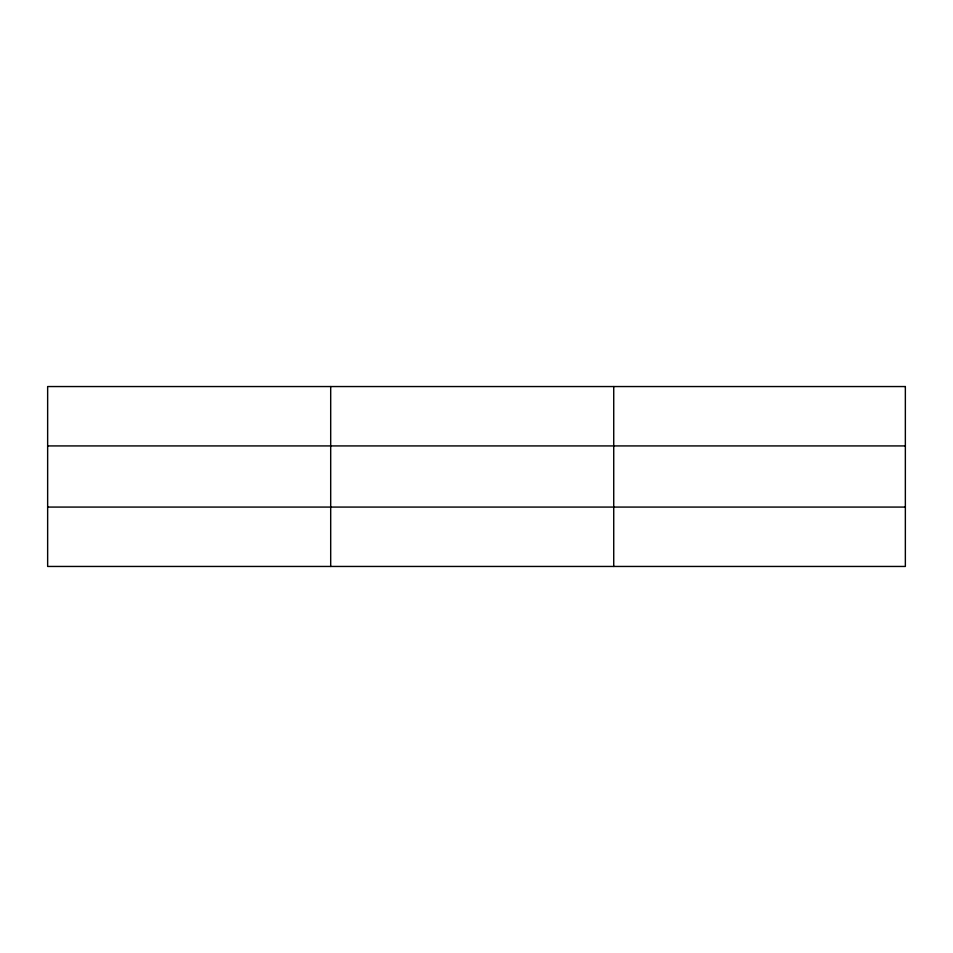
<?xml version="1.0" encoding="UTF-8"?>
<svg xmlns="http://www.w3.org/2000/svg" width="953" height="953" viewBox="0 0 953 953"><rect width="100%" height="100%" fill="white"/><g stroke="black" fill="none" stroke-linecap="round" stroke-linejoin="round"><path stroke-width="1.43" d="M330.691 566.451L330.691 386.549M613.732 566.451L613.732 386.549M47.65 445.921L905.35 445.921M47.65 507.079L905.35 507.079M905.35 386.549L905.35 566.451L47.65 566.451L47.65 386.549L905.35 386.549"/></g></svg>
